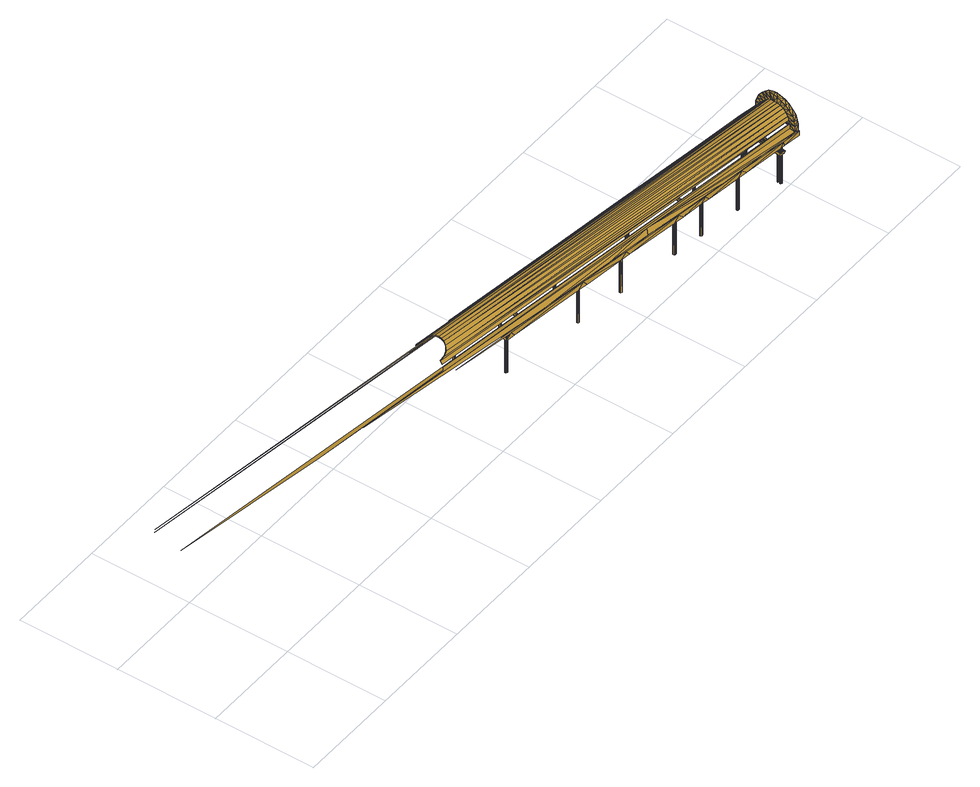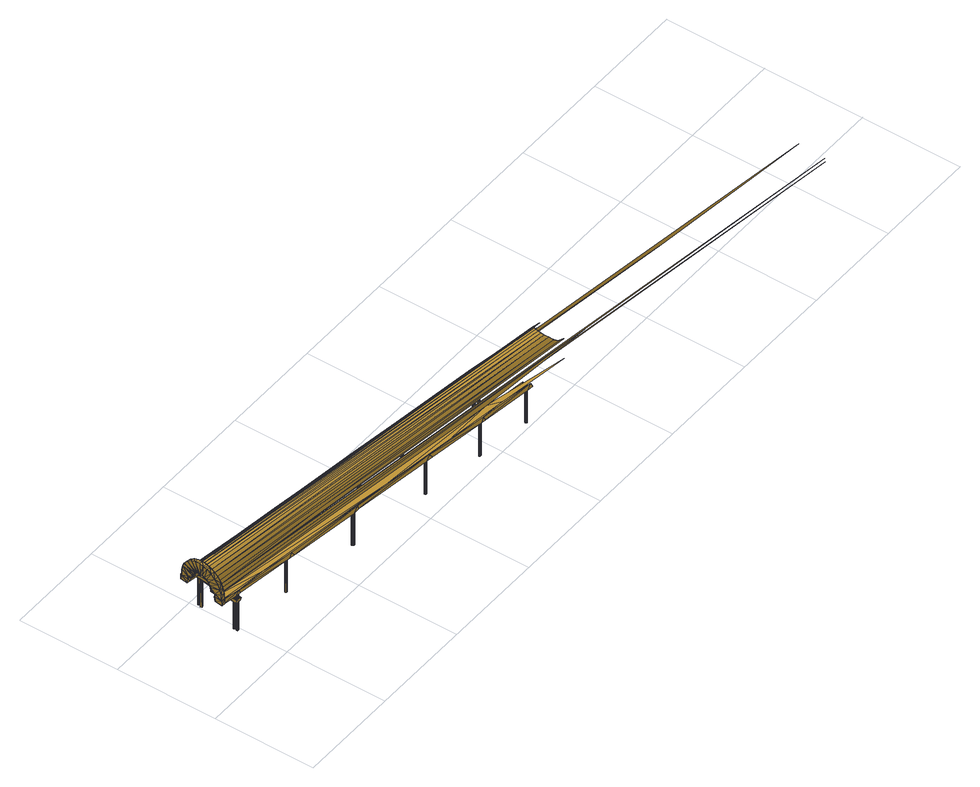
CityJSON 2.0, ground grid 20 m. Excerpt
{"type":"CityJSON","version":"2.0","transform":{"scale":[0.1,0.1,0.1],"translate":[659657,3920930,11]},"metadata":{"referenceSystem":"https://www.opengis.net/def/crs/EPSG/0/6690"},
"CityObjects":{
"cityfurniture1":{"type":"CityFurniture","attributes":{"class":"1000","function":"9999"},"geometry":[{"type":"MultiSurface","lod":"3","boundaries":[[[0,1,2]],[[3,4,2]],[[5,6,7]],[[0,5,7]],[[5,8,6]],[[0,7,9]],[[8,10,6]],[[6,11,7]],[[12,10,8]],[[7,11,9]],[[1,0,9]],[[6,10,13]],[[2,1,3]],[[1,9,11]],[[12,14,10]],[[10,15,13]],[[6,16,11]],[[13,17,6]],[[18,1,11]],[[10,14,15]],[[12,19,14]],[[15,17,13]],[[6,20,16]],[[18,11,16]],[[14,21,15]],[[22,18,16]],[[14,19,21]],[[6,23,20]],[[21,17,15]],[[1,18,3]],[[22,16,20]],[[6,17,23]],[[19,24,21]],[[3,18,22]],[[25,19,12]],[[26,22,20]],[[19,27,24]],[[17,21,24]],[[3,22,26]],[[26,20,23]],[[27,17,24]],[[28,29,30]],[[31,26,23]],[[27,31,17]],[[31,23,17]],[[29,32,30]],[[32,33,30]],[[25,27,19]],[[12,34,25]],[[3,26,25]],[[35,36,30]],[[31,27,25]],[[26,31,25]],[[30,33,37]],[[28,38,29]],[[39,40,28]],[[29,41,32]],[[29,42,41]],[[32,41,33]],[[33,41,43]],[[28,40,38]],[[38,42,29]],[[38,44,42]],[[33,43,45]],[[33,45,37]],[[46,43,41]],[[46,41,42]],[[40,44,38]],[[43,47,45]],[[40,48,44]],[[46,42,44]],[[37,45,47]],[[37,47,49]],[[46,44,48]],[[39,48,40]],[[47,43,50]],[[30,37,35]],[[39,51,48]],[[52,39,28]],[[49,47,50]],[[50,43,53]],[[46,48,51]],[[54,43,46]],[[49,50,55]],[[53,43,54]],[[56,51,39]],[[56,46,51]],[[35,37,49]],[[55,50,53]],[[55,53,57]],[[58,46,56]],[[58,54,46]],[[57,53,54]],[[57,54,58]],[[35,49,55]],[[35,55,57]],[[28,59,52]],[[56,39,52]],[[58,56,52]],[[57,58,52]],[[35,57,52]],[[60,36,61]],[[62,4,3]],[[59,63,52]],[[64,65,66]],[[67,62,3]],[[68,69,70]],[[52,63,71]],[[72,73,74]],[[63,75,71]],[[76,77,78]],[[79,36,35]],[[25,34,80]],[[67,3,25,81]],[[62,75,63]],[[82,34,64]],[[83,78,77]],[[63,78,84]],[[83,84,78]],[[85,86,61,87]],[[77,75,83]],[[63,84,62]],[[88,89,90]],[[91,75,62]],[[83,75,91]],[[89,92,90]],[[25,80,81]],[[84,83,93]],[[34,82,80]],[[91,62,67]],[[75,94,71]],[[92,95,96]],[[97,91,67]],[[35,52,98]],[[36,79,61]],[[81,97,67]],[[98,79,35]],[[99,64,66]],[[100,101,81]],[[101,102,81]],[[102,103,81]],[[80,100,81]],[[104,105,106]],[[107,97,81]],[[108,109,110]],[[111,112,113]],[[101,114,115]],[[102,101,115]],[[99,82,64]],[[101,100,114]],[[102,115,116]],[[114,117,115]],[[100,118,114]],[[115,117,116]],[[103,102,116]],[[100,119,118]],[[80,119,100]],[[81,103,107]],[[103,116,117]],[[119,120,118]],[[114,121,117]],[[118,122,114]],[[80,120,119]],[[123,103,117]],[[118,120,124]],[[124,122,118]],[[114,125,121]],[[123,117,121]],[[120,126,124]],[[127,120,80]],[[107,103,123]],[[128,123,121]],[[126,122,124]],[[114,122,125]],[[120,127,126]],[[128,121,125]],[[107,123,128]],[[127,129,126]],[[122,128,125]],[[126,129,130]],[[131,132,133]],[[107,128,134]],[[135,126,130]],[[126,135,122]],[[134,128,122]],[[129,135,130]],[[135,134,122]],[[129,136,135]],[[137,127,80]],[[136,134,135]],[[138,139,140]],[[141,133,139]],[[129,127,137]],[[107,134,137]],[[136,129,137]],[[80,82,137]],[[134,136,137]],[[52,71,142,98]],[[143,66,144]],[[145,97,107]],[[137,146,107]],[[71,94,142]],[[82,147,137]],[[148,77,76]],[[148,75,77]],[[142,149,98]],[[146,145,107]],[[149,150,98]],[[150,151,98]],[[152,99,66]],[[153,79,98]],[[98,151,154]],[[155,156,142]],[[142,156,149]],[[150,157,158]],[[159,150,158]],[[150,149,157]],[[151,150,159]],[[149,160,157]],[[154,151,159]],[[149,156,160]],[[154,159,161]],[[162,158,157]],[[162,159,158]],[[163,155,142]],[[159,164,161]],[[164,154,161]],[[165,157,160]],[[166,154,164]],[[156,167,160]],[[98,154,153]],[[164,159,168]],[[169,166,164]],[[170,160,167]],[[156,155,167]],[[168,159,162]],[[91,171,83]],[[169,164,168]],[[162,157,165]],[[165,160,170]],[[155,170,167]],[[147,82,99]],[[172,169,168]],[[155,173,170]],[[153,154,166]],[[172,168,162]],[[173,165,170]],[[165,172,162]],[[173,174,165]],[[174,172,165]],[[153,166,169]],[[153,169,172]],[[142,94,163]],[[173,155,163]],[[174,173,163]],[[172,174,163]],[[153,172,163]],[[61,79,175]],[[137,176,146]],[[177,79,153]],[[137,147,176]],[[94,178,163]],[[153,163,177]],[[176,179,146]],[[180,145,146]],[[146,179,181]],[[146,181,182]],[[146,182,183]],[[181,179,184]],[[182,181,184]],[[176,185,179]],[[184,179,186]],[[187,185,176]],[[182,184,188]],[[179,189,186]],[[186,190,184]],[[184,190,188]],[[183,182,188]],[[146,183,180]],[[179,185,189]],[[191,187,176]],[[183,188,190]],[[152,147,99]],[[185,192,189]],[[79,193,175]],[[186,194,190]],[[189,195,186]],[[194,183,190]],[[185,187,192]],[[192,195,189]],[[186,196,194]],[[197,183,194]],[[187,191,192]],[[198,197,194]],[[192,191,199]],[[186,200,196]],[[199,195,192]],[[183,197,180]],[[201,191,176]],[[198,194,196]],[[186,195,200]],[[191,202,199]],[[197,198,180]],[[203,198,196]],[[191,204,202]],[[195,199,202]],[[203,196,200]],[[198,203,180]],[[204,195,202]],[[205,203,200]],[[204,205,195]],[[205,200,195]],[[201,204,191]],[[201,205,204]],[[176,147,201]],[[180,203,201]],[[203,205,201]],[[206,148,76]],[[193,79,177]],[[163,207,177]],[[163,178,207]],[[61,175,87]],[[207,208,177]],[[208,209,177]],[[209,210,177]],[[211,193,177]],[[177,210,212]],[[213,93,214]],[[215,216,207]],[[207,217,208]],[[93,83,218]],[[207,216,217]],[[209,219,220]],[[210,209,220]],[[209,208,219]],[[210,220,221]],[[208,222,219]],[[223,210,221]],[[208,217,222]],[[224,221,220]],[[212,210,223]],[[217,225,222]],[[226,220,219]],[[227,145,180]],[[228,85,229]],[[230,215,207]],[[224,223,221]],[[231,219,222]],[[232,212,223]],[[217,216,225]],[[232,223,233]],[[177,212,211]],[[231,222,225]],[[216,234,225]],[[223,224,233]],[[235,232,233]],[[216,215,234]],[[224,220,236]],[[231,225,234]],[[226,219,231]],[[235,233,224]],[[236,220,226]],[[215,231,234]],[[237,235,224]],[[211,212,232]],[[215,238,231]],[[237,224,236]],[[238,226,231]],[[239,237,236]],[[238,239,226]],[[239,236,226]],[[240,241,242]],[[211,232,235]],[[243,201,147]],[[244,245,144]],[[211,235,237]],[[245,143,144]],[[207,178,230]],[[246,242,241]],[[238,215,230]],[[239,238,230]],[[237,239,230]],[[241,247,246]],[[211,237,230]],[[206,76,72,74]],[[247,248,249]],[[250,96,251]],[[175,193,252]],[[248,105,253]],[[108,250,254]],[[255,104,106]],[[143,152,66]],[[106,132,255]],[[256,110,257]],[[131,255,132]],[[258,70,244]],[[259,260,256]],[[261,131,133]],[[262,256,260]],[[140,113,263]],[[264,262,265]],[[68,264,266]],[[267,193,211]],[[178,268,230]],[[171,91,97,145,227,269]],[[175,252,87]],[[268,178,94,75,148,270]],[[271,227,180]],[[180,201,271]],[[272,243,147]],[[272,147,152]],[[193,267,252]],[[211,230,273]],[[273,267,211]],[[112,274,275]],[[276,277,275]],[[201,243,271]],[[230,278,273]],[[83,171,218]],[[93,218,214]],[[230,268,278]],[[252,279,87]],[[278,280,273]],[[280,281,273]],[[282,267,273]],[[273,281,283]],[[273,283,284]],[[285,286,271]],[[243,285,271]],[[287,288,271]],[[278,289,280]],[[290,291,278]],[[292,227,271]],[[271,286,287]],[[281,293,294]],[[283,281,294]],[[278,291,289]],[[281,280,293]],[[283,294,295]],[[280,296,293]],[[284,283,295]],[[280,289,296]],[[297,295,294]],[[284,295,298]],[[299,294,293]],[[289,300,296]],[[301,286,285]],[[302,286,301]],[[301,285,303]],[[297,298,295]],[[302,287,286]],[[304,293,296]],[[303,305,301]],[[306,284,298]],[[307,285,243]],[[301,305,302]],[[289,291,300]],[[303,285,307]],[[302,288,287]],[[303,307,308]],[[305,288,302]],[[309,284,306]],[[310,307,243]],[[304,296,300]],[[291,311,300]],[[273,284,282]],[[312,290,278]],[[298,297,306]],[[303,313,305]],[[271,288,292]],[[308,314,303]],[[308,307,310]],[[315,309,306]],[[316,310,243]],[[313,288,305]],[[291,290,311]],[[308,310,317]],[[297,294,299]],[[313,318,288]],[[304,300,311]],[[319,293,304]],[[315,306,297]],[[317,314,308]],[[303,320,313]],[[299,293,319]],[[290,304,311]],[[321,315,297]],[[317,310,316]],[[290,322,304]],[[320,318,313]],[[282,284,309]],[[317,316,323]],[[303,324,320]],[[321,297,299]],[[323,314,317]],[[322,325,304]],[[320,326,318]],[[325,321,299]],[[304,325,319]],[[325,299,319]],[[303,314,324]],[[288,318,292]],[[282,309,315]],[[292,318,326]],[[323,316,327]],[[320,328,326]],[[323,327,329]],[[324,328,320]],[[314,323,329]],[[330,316,243]],[[282,315,321]],[[329,327,331]],[[314,328,324]],[[329,331,314]],[[314,331,328]],[[326,328,292]],[[278,268,312]],[[332,272,152]],[[330,331,327]],[[330,328,331]],[[322,290,312]],[[243,272,330]],[[325,322,312]],[[321,325,312]],[[327,316,330]],[[292,328,330]],[[282,321,312]],[[268,270,312]],[[269,227,292]],[[333,267,282]],[[312,270,334]],[[282,312,335]],[[252,267,279]],[[335,333,282]],[[336,269,292]],[[270,337,334]],[[338,148,206]],[[339,334,337]],[[312,334,339,335]],[[340,337,270]],[[341,148,338]],[[70,69,244]],[[279,342,87]],[[270,148,171]],[[341,171,148]],[[343,339,337]],[[338,337,340]],[[229,85,87,344]],[[270,171,269]],[[339,345,335]],[[340,270,269]],[[345,346,335]],[[346,347,335]],[[338,340,341]],[[348,333,335]],[[335,347,349]],[[350,332,152]],[[351,352,339]],[[339,353,345]],[[339,352,353]],[[354,346,355]],[[355,346,356]],[[346,345,356]],[[347,346,354]],[[355,357,354]],[[356,345,358]],[[349,347,354]],[[345,353,358]],[[357,349,354]],[[359,355,356]],[[335,349,348]],[[340,269,336]],[[358,353,360]],[[357,355,361]],[[362,349,357]],[[359,356,358]],[[353,352,360]],[[171,341,218]],[[363,351,339]],[[361,362,357]],[[352,364,360]],[[359,358,360]],[[361,355,365]],[[351,364,352]],[[366,362,361]],[[365,366,361]],[[365,355,367]],[[368,360,364]],[[348,349,362]],[[367,355,359]],[[351,368,364]],[[267,333,279]],[[369,368,351]],[[359,360,368]],[[370,366,365]],[[367,370,365]],[[348,362,366]],[[368,369,359]],[[371,370,367]],[[359,371,367]],[[369,371,359]],[[348,366,370]],[[363,339,343]],[[369,351,363]],[[371,369,363]],[[370,371,363]],[[348,370,363]],[[336,292,330,372]],[[330,272,373]],[[92,89,95]],[[96,95,251]],[[246,247,249]],[[374,333,348]],[[375,340,336]],[[250,251,254]],[[249,248,253]],[[376,363,343]],[[105,104,253]],[[108,254,109]],[[257,110,109]],[[377,69,68,266]],[[378,338,206]],[[256,257,259]],[[333,374,279]],[[265,262,260]],[[261,133,141]],[[348,363,379]],[[379,374,348]],[[266,264,265]],[[141,139,138]],[[263,113,112]],[[138,140,263]],[[372,375,336]],[[330,373,372]],[[272,332,373]],[[363,380,379]],[[381,382,376,343,337,338]],[[380,363,376]],[[380,383,379]],[[383,384,379]],[[384,385,379]],[[385,386,379]],[[387,374,379]],[[380,388,383]],[[380,389,388]],[[384,390,391]],[[385,384,391]],[[384,383,390]],[[385,391,392]],[[383,393,390]],[[386,385,392]],[[383,388,393]],[[380,394,389]],[[395,392,391]],[[386,392,396]],[[388,397,393]],[[398,391,390]],[[395,396,392]],[[399,386,396]],[[398,390,393]],[[388,389,397]],[[379,386,387]],[[400,393,397]],[[399,396,401]],[[389,400,397]],[[402,394,380]],[[396,395,401]],[[403,399,401]],[[404,393,400]],[[389,394,400]],[[395,391,405]],[[403,401,395]],[[405,391,398]],[[398,393,404]],[[394,404,400]],[[406,403,395]],[[394,407,404]],[[406,395,405]],[[407,408,404]],[[408,406,405]],[[404,408,398]],[[387,399,403]],[[408,405,398]],[[409,87,342]],[[386,399,387]],[[387,403,406]],[[402,380,376]],[[373,410,372]],[[402,407,394]],[[410,411,372]],[[411,412,372]],[[413,410,373]],[[414,413,373]],[[372,412,415]],[[416,414,373]],[[417,411,410]],[[418,411,417]],[[417,410,419]],[[418,412,411]],[[419,420,417]],[[340,375,421,422,341]],[[408,407,402]],[[417,420,418]],[[419,410,413]],[[406,408,402]],[[420,412,418]],[[419,413,423]],[[424,375,372]],[[425,416,373]],[[420,415,412]],[[419,426,420]],[[423,427,419]],[[423,413,414]],[[387,406,402]],[[426,415,420]],[[423,414,428]],[[426,429,415]],[[428,427,423]],[[419,430,426]],[[279,374,342]],[[428,414,416]],[[430,429,426]],[[428,416,431]],[[431,427,428]],[[419,427,430]],[[430,432,429]],[[373,332,425]],[[431,416,433]],[[427,432,430]],[[431,433,434]],[[427,435,432]],[[436,431,434]],[[431,436,427]],[[372,415,424]],[[434,433,437]],[[425,433,416]],[[436,435,427]],[[434,437,436]],[[436,437,435]],[[425,437,433]],[[415,429,424]],[[429,432,424]],[[432,435,424]],[[424,437,425]],[[435,437,424]],[[438,374,387]],[[439,387,402]],[[382,402,376]],[[214,218,277]],[[218,341,440]],[[350,152,143]],[[421,375,424]],[[332,441,425]],[[344,87,409]],[[374,438,342]],[[439,438,387]],[[442,443,439,402]],[[378,206,444]],[[444,206,74]],[[424,425,445]],[[338,378,381]],[[441,332,350]],[[445,421,424]],[[442,402,382]],[[443,446,439]],[[447,448,449]],[[446,450,439]],[[451,452,448]],[[450,453,439]],[[454,448,455]],[[455,448,456]],[[449,457,458]],[[449,458,459]],[[448,454,451]],[[457,449,460]],[[443,461,446]],[[442,462,443]],[[449,463,460]],[[450,454,455]],[[464,458,457]],[[446,454,450]],[[465,458,464]],[[464,457,466]],[[465,459,458]],[[450,455,453]],[[449,467,468]],[[469,438,439]],[[453,455,456]],[[462,470,443]],[[446,451,454]],[[470,471,443]],[[443,472,461]],[[447,473,448]],[[466,457,460]],[[461,451,446]],[[474,448,452]],[[466,460,475]],[[448,474,476]],[[471,477,443]],[[449,468,463]],[[478,464,466]],[[478,465,464]],[[472,451,461]],[[443,479,472]],[[475,460,480]],[[472,481,451]],[[465,482,459]],[[483,466,475]],[[475,480,484]],[[453,456,485]],[[486,482,465]],[[456,448,473]],[[487,451,481]],[[460,488,480]],[[489,475,484]],[[485,456,490]],[[479,481,472]],[[452,451,487]],[[460,463,488]],[[465,478,486]],[[449,459,447]],[[468,467,491]],[[484,480,489]],[[479,492,481]],[[442,493,462]],[[470,474,452]],[[478,482,486]],[[494,463,495]],[[495,463,468]],[[462,474,470]],[[495,468,496]],[[497,479,443]],[[498,475,489]],[[494,488,463]],[[470,452,487]],[[489,480,499]],[[470,487,471]],[[485,490,500]],[[478,501,482]],[[478,466,483]],[[456,473,490]],[[439,453,469]],[[493,474,462]],[[474,502,476]],[[503,481,492]],[[480,504,499]],[[244,69,377]],[[500,490,505]],[[447,459,482]],[[495,506,494]],[[496,468,507]],[[493,502,474]],[[483,475,498]],[[508,492,479]],[[506,488,494]],[[442,509,493]],[[487,481,503]],[[480,488,504]],[[507,468,491]],[[489,499,510]],[[508,511,492]],[[506,504,488]],[[471,487,477]],[[483,501,478]],[[489,510,498]],[[499,504,510]],[[503,492,511]],[[483,512,501]],[[500,505,513]],[[490,473,505]],[[477,487,503]],[[500,513,514]],[[447,482,501]],[[493,515,502]],[[508,513,511]],[[516,495,496]],[[498,510,512]],[[514,513,508]],[[469,485,500]],[[498,512,483]],[[507,491,517]],[[509,515,493]],[[442,518,509]],[[505,473,513]],[[519,496,507]],[[506,495,520]],[[520,504,506]],[[521,511,513]],[[510,522,512]],[[453,485,469]],[[447,501,512]],[[507,517,523]],[[469,500,514]],[[503,511,521]],[[510,504,522]],[[520,522,504]],[[477,503,524]],[[524,503,521]],[[519,507,523]],[[518,515,509]],[[520,495,525]],[[497,508,479]],[[526,447,512]],[[518,527,515]],[[523,517,528]],[[529,513,473]],[[525,522,520]],[[512,522,526]],[[521,513,529]],[[523,528,530]],[[525,526,522]],[[524,521,529]],[[525,495,531]],[[519,523,530]],[[443,477,497]],[[516,496,519]],[[532,518,442]],[[524,529,533]],[[531,495,516]],[[534,527,518]],[[342,438,409]],[[534,535,527]],[[530,528,519]],[[529,473,536]],[[531,526,525]],[[519,528,537]],[[447,526,538]],[[531,538,526]],[[533,529,536]],[[533,536,539]],[[534,540,535]],[[497,524,533]],[[519,537,541]],[[542,540,534]],[[516,538,531]],[[519,541,516]],[[516,541,538]],[[539,536,540]],[[514,508,497]],[[539,540,542]],[[538,543,447]],[[473,544,536]],[[477,524,497]],[[497,533,539]],[[469,514,497]],[[544,540,536]],[[541,543,538]],[[532,534,518]],[[532,442,382]],[[448,545,546,467,449]],[[277,218,440]],[[425,441,547]],[[542,534,532]],[[539,542,532]],[[440,341,422]],[[497,539,532]],[[548,502,515]],[[491,549,517]],[[425,547,550,445]],[[548,515,527]],[[517,549,528]],[[551,438,469]],[[528,552,537]],[[553,527,535]],[[537,554,541]],[[553,535,540]],[[555,540,544]],[[556,469,497,532]],[[381,532,382]],[[491,467,557]],[[558,441,350]],[[476,502,559]],[[560,561,544,473,447]],[[556,551,469]],[[448,476,559,562,545]],[[561,555,544]],[[543,541,563]],[[467,546,557]],[[438,551,409]],[[564,556,532]],[[559,502,565]],[[565,502,548]],[[491,557,549]],[[528,549,552]],[[548,527,566]],[[566,527,553]],[[537,552,554]],[[553,540,555]],[[541,554,567]],[[563,541,567]],[[560,447,543,563,568]],[[564,532,381]],[[550,569,445]],[[569,570,445]],[[570,571,445]],[[572,229,409]],[[545,573,546]],[[574,572,409]],[[575,89,572]],[[576,421,445]],[[546,573,557]],[[577,575,572]],[[445,571,578]],[[579,559,565]],[[557,580,581]],[[579,565,570]],[[550,582,569]],[[549,557,581]],[[565,548,570]],[[557,573,580]],[[579,570,569]],[[562,559,579]],[[570,548,571]],[[549,581,583]],[[580,584,581]],[[573,585,580]],[[586,579,569]],[[587,95,575]],[[581,584,583]],[[547,588,550]],[[548,578,571]],[[552,549,583]],[[550,589,582]],[[573,590,585]],[[586,569,582]],[[586,562,579]],[[573,545,590]],[[591,589,550]],[[592,587,575]],[[588,593,550]],[[552,583,584]],[[548,566,578]],[[590,594,585]],[[595,586,582]],[[580,596,584]],[[585,597,580]],[[409,229,344]],[[598,590,545]],[[596,552,584]],[[566,553,578]],[[572,89,229]],[[590,599,594]],[[595,582,589]],[[600,409,551]],[[601,586,595]],[[590,598,599]],[[445,578,576]],[[594,597,585]],[[580,602,596]],[[578,553,603]],[[554,552,596]],[[550,593,604]],[[562,586,601]],[[574,409,600]],[[599,605,594]],[[606,595,589]],[[607,591,550]],[[575,95,89]],[[577,572,574]],[[608,251,587]],[[545,609,598]],[[610,611,547]],[[567,554,596]],[[553,612,603]],[[613,562,601]],[[547,611,588]],[[599,614,605]],[[606,589,591]],[[580,615,602]],[[605,597,594]],[[601,595,616]],[[599,598,617]],[[576,578,603]],[[616,595,606]],[[599,617,614]],[[609,545,618]],[[598,619,620]],[[588,601,593]],[[617,598,620]],[[601,604,593]],[[556,600,551]],[[562,613,621]],[[598,609,619]],[[613,601,588]],[[601,616,604]],[[617,620,622]],[[567,596,602]],[[553,555,612]],[[623,608,587]],[[609,624,619]],[[611,613,588]],[[580,597,615]],[[614,625,605]],[[626,606,591]],[[618,545,627]],[[619,628,620]],[[609,618,624]],[[621,613,611]],[[620,628,622]],[[562,621,629]],[[592,575,577]],[[630,567,602]],[[555,631,612]],[[624,628,619]],[[576,603,612]],[[605,625,632]],[[633,606,626]],[[560,545,562]],[[618,634,624]],[[629,621,611]],[[597,605,632]],[[547,635,610]],[[614,636,625]],[[637,606,633]],[[587,251,95]],[[630,602,615]],[[555,638,631]],[[627,545,639]],[[640,444,74]],[[625,597,632]],[[641,633,626]],[[616,637,604]],[[636,617,622]],[[616,606,637]],[[614,617,636]],[[562,629,642]],[[643,630,615]],[[638,641,631]],[[618,627,634]],[[629,611,610]],[[625,643,597]],[[644,633,641]],[[643,615,597]],[[638,644,641]],[[630,563,567]],[[555,561,638]],[[645,74,242]],[[646,635,547]],[[634,647,624]],[[648,600,556]],[[649,633,644]],[[625,650,643]],[[636,622,628]],[[604,637,651]],[[612,631,576]],[[607,626,591]],[[627,652,634]],[[642,629,610]],[[444,653,378]],[[624,654,628]],[[655,564,381]],[[550,604,607]],[[654,636,628]],[[637,656,651]],[[637,633,649]],[[625,636,650]],[[627,639,652]],[[642,610,635]],[[600,657,574]],[[624,647,654]],[[658,634,652]],[[659,254,608]],[[660,242,246]],[[657,577,574]],[[650,636,654]],[[637,649,656]],[[607,604,651]],[[639,658,652]],[[661,642,635]],[[623,587,592]],[[643,568,630]],[[560,568,545]],[[649,662,656]],[[663,650,654]],[[634,658,664]],[[634,664,647]],[[556,564,648]],[[560,644,638]],[[639,665,658]],[[661,635,666]],[[444,640,667]],[[74,645,640]],[[663,654,647]],[[656,662,668]],[[665,664,658]],[[669,661,666]],[[607,651,656]],[[568,563,630]],[[561,560,638]],[[608,254,251]],[[670,663,647]],[[662,671,668]],[[672,659,608]],[[665,670,664]],[[671,661,669]],[[641,626,607]],[[670,647,664]],[[668,671,669]],[[631,641,607]],[[381,378,653]],[[648,653,600]],[[249,673,246]],[[644,560,649]],[[576,631,607]],[[639,545,568]],[[645,242,660]],[[639,568,665]],[[663,568,650]],[[547,441,646]],[[560,642,661]],[[560,662,649]],[[562,642,560]],[[656,668,607]],[[665,568,670]],[[670,568,663]],[[560,661,671]],[[560,671,662]],[[674,444,667]],[[643,650,568]],[[246,673,660]],[[648,564,655]],[[444,657,653]],[[666,635,646]],[[600,653,657]],[[577,675,592]],[[253,673,249]],[[381,653,655]],[[669,666,646]],[[668,669,646]],[[674,667,640]],[[672,608,623]],[[676,640,645]],[[607,668,646]],[[659,109,254]],[[677,645,660]],[[653,648,655]],[[109,659,678]],[[657,444,674]],[[253,679,673]],[[680,678,659]],[[558,350,143]],[[592,681,623]],[[577,657,677]],[[104,679,253]],[[681,660,673]],[[422,421,576]],[[675,577,677]],[[674,640,676]],[[104,682,679]],[[676,645,677]],[[678,257,109]],[[680,659,672]],[[683,672,623]],[[676,657,674]],[[684,257,678]],[[683,673,679]],[[657,676,677]],[[677,660,675]],[[680,684,678]],[[681,592,675]],[[255,682,104]],[[675,660,681]],[[683,679,682]],[[255,685,682]],[[683,623,681]],[[681,673,683]],[[684,259,257]],[[686,680,672]],[[131,685,255]],[[686,682,685]],[[687,259,684]],[[131,688,685]],[[686,672,683]],[[689,684,680]],[[683,682,686]],[[131,690,688]],[[691,685,688]],[[692,687,684]],[[261,690,131]],[[691,689,680]],[[576,607,646,693]],[[691,680,686]],[[686,685,691]],[[261,694,690]],[[259,687,695]],[[692,684,689]],[[259,695,260]],[[696,688,690]],[[693,422,576]],[[692,695,687]],[[141,694,261]],[[691,688,697]],[[691,692,689]],[[141,698,694]],[[699,690,694]],[[646,441,700]],[[697,692,691]],[[697,688,696]],[[260,701,265]],[[699,694,698]],[[260,695,701]],[[138,698,141]],[[263,702,698]],[[696,690,699]],[[703,695,692]],[[704,698,702]],[[696,703,697]],[[697,703,692]],[[263,698,138]],[[112,705,702]],[[706,701,695]],[[265,707,266]],[[275,708,705]],[[709,702,705]],[[708,277,710]],[[711,705,708]],[[265,701,707]],[[712,708,710]],[[699,698,704]],[[702,263,112]],[[699,706,696]],[[706,695,703]],[[275,705,112]],[[277,713,710]],[[714,441,558]],[[277,708,275]],[[266,715,377]],[[700,441,714]],[[704,702,709]],[[696,706,703]],[[716,707,701]],[[709,705,711]],[[693,646,700]],[[266,707,715]],[[704,716,699]],[[377,717,244]],[[711,708,712]],[[712,710,713]],[[244,718,245]],[[245,558,143]],[[716,701,706]],[[716,715,707]],[[699,716,706]],[[377,715,717]],[[277,719,713]],[[720,704,709]],[[712,719,711]],[[719,712,713]],[[244,717,718]],[[711,721,709]],[[245,718,558]],[[277,440,719]],[[721,717,715]],[[704,720,716]],[[693,440,422]],[[720,715,716]],[[721,711,719]],[[722,718,717]],[[723,558,718]],[[723,714,558]],[[723,719,440]],[[693,723,440]],[[721,715,720]],[[720,709,721]],[[724,700,714]],[[724,723,693]],[[722,717,721]],[[693,700,724]],[[719,722,721]],[[723,718,722]],[[719,723,722]],[[714,723,725]],[[724,714,725]],[[723,724,725]]]}]}
},
"vertices":[
[720,188,86],[721,188,86],[715,185,86],[726,184,86],[722,183,91],[720,189,86],[719,190,4],[720,189,4],[719,190,86],[720,188,4],[720,191,86],[721,188,4],[717,200,86],[720,191,4],[721,192,86],[721,192,4],[723,188,4],[724,191,4],[723,188,86],[722,192,86],[723,189,4],[722,192,4],[723,189,86],[724,190,4],[723,192,4],[728,199,86],[724,190,86],[723,192,86],[749,115,86],[754,109,86],[747,100,86],[724,191,86],[754,108,86],[755,107,86],[722,199,96],[766,98,86],[758,99,96],[756,106,86],[754,110,86],[756,111,86],[755,110,86],[754,108,4],[754,109,4],[755,107,4],[754,110,4],[756,106,4],[757,110,4],[757,106,4],[755,110,4],[757,106,86],[758,107,4],[756,111,4],[766,113,86],[758,108,4],[758,109,4],[758,107,86],[757,110,86],[758,108,86],[758,109,86],[757,115,91],[632,119,96],[839,90,96],[806,172,91],[797,110,91],[784,188,96],[640,208,96],[807,172,96],[808,172,86],[640,186,126],[1179,115,121],[633,191,121],[798,108,86],[329,174,97],[4,219,107],[1428,23,105],[800,109,91],[799,110,96],[800,110,96],[797,111,96],[927,76,96],[828,185,86],[825,170,86],[832,184,96],[809,170,96],[806,170,96],[616,134,96],[429,159,97],[1093,68,96],[615,135,113],[1428,24,112],[615,138,119],[809,171,91],[626,138,121],[808,171,96],[925,92,91],[1428,27,119],[634,140,126],[830,168,91],[914,77,86],[903,172,96],[828,175,86],[829,174,86],[829,173,86],[830,173,86],[1431,44,132],[643,152,133],[645,159,134],[834,169,86],[644,152,134],[1431,44,133],[646,159,135],[622,193,119],[1436,84,111],[633,190,121],[828,175,3],[829,174,3],[829,173,3],[830,173,3],[829,177,3],[829,177,86],[830,177,86],[831,173,3],[833,175,3],[831,173,86],[830,177,3],[832,174,3],[831,177,3],[831,177,86],[832,174,86],[832,177,86],[832,177,3],[1432,57,133],[646,165,134],[646,172,133],[833,175,86],[833,176,3],[833,176,86],[836,184,86],[1435,76,124],[643,179,130],[639,185,125],[1434,70,129],[914,93,86],[1436,86,95],[576,203,111],[955,151,91],[949,153,86],[958,167,96],[1180,58,95],[922,86,86],[922,84,86],[923,83,86],[1052,152,96],[935,74,86],[924,83,86],[925,87,86],[923,87,86],[922,86,3],[922,84,3],[923,83,3],[923,87,3],[924,83,3],[927,85,3],[934,90,86],[925,83,3],[926,86,3],[925,83,86],[925,87,3],[926,84,3],[926,84,86],[926,87,3],[1189,118,95],[927,85,86],[926,87,86],[926,86,86],[989,70,96],[951,168,86],[1014,64,86],[1024,78,91],[955,158,86],[962,151,86],[955,157,86],[956,156,86],[957,156,86],[955,157,3],[956,159,86],[955,158,3],[957,160,86],[956,156,3],[956,159,3],[957,156,3],[958,160,86],[957,160,3],[1027,62,96],[958,156,3],[960,159,3],[959,156,3],[958,156,86],[959,156,86],[958,160,3],[960,157,3],[964,166,86],[959,160,3],[960,157,86],[959,160,86],[960,159,86],[1181,57,95],[1015,79,86],[1023,72,86],[1023,71,86],[1023,70,86],[1035,61,86],[1025,69,86],[807,171,99],[1190,119,100],[1025,74,86],[1024,74,86],[1023,73,86],[1192,119,95],[1023,72,3],[1023,71,3],[1023,70,3],[1023,73,3],[1025,69,3],[1027,70,3],[1024,74,3],[1027,72,3],[1128,127,90],[616,134,106],[1428,22,105],[1034,76,86],[1026,73,3],[1026,69,86],[1026,69,3],[1025,74,3],[1027,70,86],[1027,71,3],[1027,71,86],[1026,73,86],[1027,72,86],[615,139,119],[626,139,121],[1428,25,111],[1123,144,86],[1436,85,112],[1436,86,105],[1428,28,118],[633,141,125],[639,146,130],[1429,32,124],[640,146,131],[1429,31,125],[1080,57,96],[1430,38,129],[1430,37,130],[1432,51,133],[647,165,135],[1432,51,134],[623,194,119],[1432,57,134],[1433,64,133],[1433,64,132],[647,172,134],[1436,81,118],[644,179,131],[1434,71,130],[1435,77,125],[1150,45,95],[1150,61,90],[1189,119,90],[1180,57,90],[1121,129,86],[1128,144,96],[1139,46,85],[13,279,114],[1436,85,105],[13,280,107],[1436,85,101],[1143,61,85],[1253,33,95],[1148,55,85],[1149,53,85],[1161,43,85],[1149,52,85],[1150,52,85],[1126,135,86],[1126,134,86],[1127,133,86],[1128,132,86],[1149,56,85],[1151,56,85],[1150,56,85],[1133,128,85],[1148,55,3],[1149,53,3],[1149,52,3],[1149,56,3],[1152,53,3],[1150,52,3],[1153,54,3],[1150,56,3],[1126,134,3],[1127,133,3],[1126,135,3],[1152,56,3],[1128,132,3],[1152,52,3],[1126,136,86],[1126,136,3],[1152,52,85],[1127,137,86],[1151,56,3],[1160,59,85],[1129,132,3],[1130,135,3],[1152,53,85],[1128,137,86],[1127,137,3],[1129,132,86],[1153,55,3],[1130,133,3],[1153,54,85],[1152,56,85],[1128,137,3],[1130,134,3],[1153,55,85],[1130,133,86],[1129,136,86],[1130,134,86],[1129,136,3],[1135,143,85],[1130,135,86],[1282,123,95],[1212,36,95],[1181,56,85],[1203,38,85],[1190,120,85],[1183,57,90],[1183,58,95],[1204,53,85],[1192,119,90],[1192,118,95],[1347,21,95],[1215,53,91],[1428,22,95],[1211,46,85],[1211,45,85],[1212,44,85],[1221,35,85],[1213,43,85],[1343,112,95],[1213,48,85],[1212,48,85],[1211,47,85],[1212,44,3],[1211,45,3],[1211,46,3],[1213,43,3],[1211,47,3],[1215,46,3],[1212,48,3],[1214,44,3],[1214,44,85],[1222,50,85],[1213,48,3],[1215,44,3],[1215,44,85],[1215,45,3],[1214,47,3],[1214,47,85],[1215,45,85],[1215,46,85],[1279,108,85],[1275,124,85],[1298,25,95],[1287,105,92],[1301,41,93],[1436,82,119],[1428,23,95],[1289,26,85],[1291,41,85],[1428,24,95],[1396,29,94],[1297,34,85],[1297,33,85],[1298,32,85],[1299,32,85],[1309,23,85],[1298,35,85],[1298,36,85],[1297,34,3],[1297,33,3],[1298,32,3],[1298,35,3],[1300,36,85],[1301,32,3],[1299,32,3],[1298,36,3],[1301,35,3],[1300,32,85],[1300,36,3],[1300,32,3],[1310,38,85],[1301,32,85],[1301,36,3],[1302,34,3],[1302,34,85],[1301,36,85],[1301,35,85],[1426,10,95],[1282,113,85],[1282,112,85],[1283,111,85],[1283,114,85],[1284,115,85],[1284,111,85],[1285,115,85],[1282,112,3],[1283,111,3],[1282,113,3],[1284,111,3],[1405,89,94],[1443,83,95],[1283,114,3],[1295,106,85],[1286,122,85],[1285,111,3],[1287,113,3],[1284,115,3],[1285,111,85],[1286,112,3],[1285,115,3],[1286,112,85],[1286,115,85],[1286,115,3],[1287,113,85],[1286,114,3],[1286,114,85],[1394,11,95],[1389,12,85],[1443,84,95],[1406,106,95],[1389,28,85],[1389,18,85],[1428,23,101],[1400,91,85],[1392,15,85],[1398,12,67],[1388,12,74],[1388,13,67],[1392,14,85],[1392,16,74],[1392,20,74],[1393,13,85],[1392,15,74],[1392,14,74],[1393,13,74],[1392,15,67],[1392,14,67],[1393,13,67],[1392,16,67],[1392,16,85],[1392,21,85],[1392,20,67],[1392,14,2],[1393,13,2],[1392,15,2],[1390,22,67],[1392,21,67],[1399,11,85],[1392,20,85],[1393,19,85],[1393,16,85],[1398,10,74],[1392,21,74],[1392,16,2],[1390,28,74],[1394,19,85],[1395,14,2],[1394,17,85],[1393,16,67],[1393,16,74],[1394,13,67],[1395,15,2],[1393,16,2],[1394,13,85],[1394,13,2],[1393,19,74],[1393,19,67],[1394,17,2],[1394,13,74],[1393,22,67],[1394,17,74],[1393,22,85],[1393,19,2],[1392,20,2],[1392,21,2],[1401,17,85],[1395,16,2],[1394,17,67],[1395,14,85],[1395,14,67],[1393,22,74],[1394,19,74],[1394,19,67],[1395,14,74],[1394,19,2],[1393,22,2],[1395,16,85],[1394,23,85],[1395,16,67],[1395,16,74],[1395,15,67],[1395,15,74],[1395,15,85],[1394,23,74],[1396,22,2],[1394,23,67],[1395,23,85],[1396,23,2],[1395,19,2],[1395,19,74],[1395,19,67],[1394,23,2],[1395,19,85],[1396,19,2],[1396,19,67],[1395,23,74],[1395,23,67],[1396,19,74],[1395,23,2],[1397,20,2],[1404,26,85],[1396,19,85],[1396,23,85],[1396,23,74],[1397,20,74],[1396,23,67],[1397,20,67],[1397,20,85],[1396,22,74],[1396,22,67],[1396,22,85],[1400,22,67],[1400,21,74],[1401,105,67],[1400,96,67],[1401,106,85],[1403,95,74],[1403,95,67],[1400,100,85],[1432,6,95],[1404,94,67],[1406,94,74],[1406,94,67],[1407,95,74],[1432,6,85],[1403,96,67],[1438,99,95],[1400,100,74],[1411,105,74],[1409,94,74],[1401,107,74],[1410,95,67],[1428,22,85],[1403,96,74],[1404,94,74],[1407,95,67],[1411,104,67],[1403,97,85],[1403,96,85],[1403,95,85],[1426,10,107],[1403,97,67],[1433,9,107],[1426,12,117],[1410,90,85],[1433,11,117],[1404,94,85],[1403,97,74],[1403,97,2],[1403,96,2],[1403,98,85],[1403,95,2],[1404,94,2],[1403,98,2],[1403,98,74],[1427,16,126],[1404,103,85],[1404,99,85],[1403,98,67],[1405,99,85],[1434,15,126],[1404,102,85],[1404,99,2],[1404,99,74],[1406,94,2],[1407,97,2],[1404,102,67],[1404,99,67],[1433,9,95],[1404,102,74],[1407,95,2],[1406,94,85],[1405,101,85],[1405,99,2],[1405,99,74],[1411,99,85],[1428,23,135],[1404,103,67],[1405,104,85],[1404,104,85],[1407,95,85],[1404,103,74],[1405,99,67],[1407,96,2],[1405,101,74],[1405,101,67],[1404,104,67],[1404,103,2],[1404,102,2],[1404,104,74],[1405,101,2],[1435,22,134],[1404,104,2],[1406,98,67],[1406,98,85],[1405,104,67],[1406,101,2],[1405,104,74],[1407,96,67],[1407,96,85],[1406,98,2],[1406,98,74],[1405,104,2],[1406,104,85],[1406,101,67],[1406,101,74],[1407,96,74],[1406,104,67],[1429,32,104],[1407,97,85],[1406,104,74],[1407,97,67],[1407,97,74],[1429,33,109],[1411,105,85],[1407,102,2],[1435,21,85],[1407,101,74],[1407,101,67],[1406,101,85],[1406,104,2],[1435,22,95],[1407,101,2],[1435,23,95],[1407,101,85],[1435,22,101],[1407,104,2],[1429,31,141],[1429,35,113],[1407,104,74],[1407,102,74],[1407,102,67],[1407,103,2],[1407,104,67],[1407,104,85],[1429,32,101],[1407,102,85],[1407,103,85],[1407,103,67],[1407,103,74],[1436,30,141],[1430,39,118],[1436,31,101],[1436,34,113],[1436,31,104],[1436,32,109],[1430,40,145],[1430,43,121],[1437,39,145],[1437,38,118],[1431,47,123],[1437,42,121],[1431,50,147],[1432,52,124],[1438,46,123],[1433,59,147],[1432,56,124],[1438,49,147],[1433,61,123],[1439,51,124],[1440,58,147],[1443,85,85],[1434,66,121],[1434,68,145],[1440,60,123],[1439,55,124],[1434,70,118],[1441,65,121],[1438,101,85],[1435,77,141],[1435,73,113],[1441,67,145],[1441,69,118],[1435,75,109],[1442,76,141],[1436,85,135],[1435,76,104],[1442,72,113],[1435,76,101],[1442,74,109],[1442,75,104],[1442,75,101],[1438,101,95],[1437,92,126],[1443,84,134],[1438,96,117],[1438,99,107],[1443,84,101],[1444,91,126],[1445,96,117],[1445,98,107],[1445,98,95],[1445,100,85],[1445,100,95]
]}
